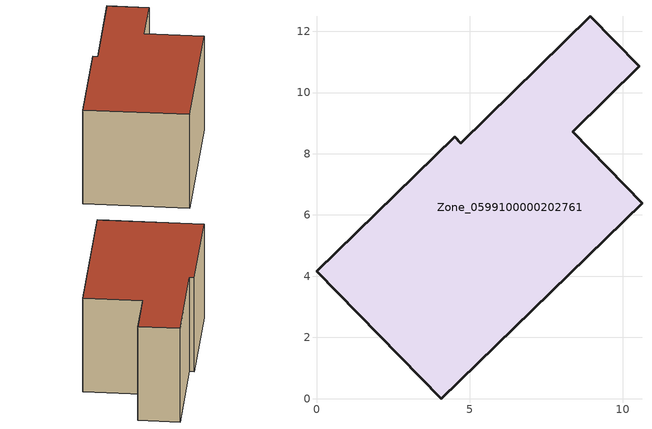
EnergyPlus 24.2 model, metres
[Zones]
Zone_0599100000202761
 floor ground (C_G): 0,4.16 4.52,8.55 4.71,8.35 8.95,12.49 10.54,10.85 8.37,8.72 10.64,6.39 4.08,0 z0
 wall outside (C_F): 4.52,8.55 0,4.16 4.08,0 10.64,6.39 8.37,8.72 10.54,10.85 8.95,12.49 4.71,8.35 4.52,8.55 z0:5.71
 roof outside (C_R): 8.95,12.49 4.71,8.35 4.52,8.55 0,4.16 4.08,0 10.64,6.39 8.37,8.72 10.54,10.85 z5.71
[BUILDING]
Pand.0599100000202761: North Axis=0; Terrain=City; Loads Convergence Tolerance Value=0.04; Temperature Convergence Tolerance Value=0.4; Solar Distribution=FullExterior; Maximum Number of Warmup Days=25; Minimum Number of Warmup Days=1
[Site:Location]
Rotterdam.The.Hague.AP_ZH_NLD Design_Conditions: Latitude=51.96; Longitude=4.45; Time Zone=1; Elevation=-4.5
[SITE:GROUNDTEMPERATURE:BUILDINGSURFACE]
18, 18, 18, 18, 18, 18, 18, 18, 18, 18, 18, 18
[MATERIAL] Thermal Absorptance=0.9; Solar Absorptance=0.7; Visible Absorptance=0.7
Name | Roughness | Thickness | Conductivity | Density | Specific Heat
G.TC.1975-1991 | MediumSmooth | 0.15 | 0.288461 | 540 | 1210
F.TC.1975-1991 | Rough | 0.3 | 0.230769 | 1920 | 840
R.TC.1975-1991 | MediumRough | 0.2 | 0.153846 | 1500 | 1000
[CONSTRUCTION]
C_G: G.TC.1975-1991
C_F: F.TC.1975-1991
C_R: R.TC.1975-1991
[ZONE]
Zone_0599100000202761: Type=1; Multiplier=1; Ceiling Height=Autocalculate; Volume=Autocalculate; Floor Area=autocalculate; Part of Total Floor Area=Yes
[ZONEINFILTRATION:DESIGNFLOWRATE]
Infil_Zone_0599100000202761: Zone or ZoneList or Space or SpaceList=Zone_0599100000202761; Schedule=AlwaysOn; Design Flow Rate Calculation Method=Flow/Area; Flow Rate per Floor Area=0.003; Constant Term Coefficient=1; Temperature Term Coefficient=0; Velocity Term Coefficient=0; Velocity Squared Term Coefficient=0
[HVACTEMPLATE:ZONE:IDEALLOADSAIRSYSTEM]
Zone_0599100000202761: Maximum Heating Supply Air Temperature=50; Minimum Cooling Supply Air Temperature=13; Maximum Heating Supply Air Humidity Ratio=0.0156; Minimum Cooling Supply Air Humidity Ratio=0.0077; Heating Limit=NoLimit; Cooling Limit=NoLimit; Dehumidification Control Type=ConstantSensibleHeatRatio; Cooling Sensible Heat Ratio=0.7; Dehumidification Setpoint=60; Humidification Control Type=None; Humidification Setpoint=30; Outdoor Air Method=None; Outdoor Air Flow Rate per Person=0.00944; Outdoor Air Flow Rate per Zone Floor Area=0; Outdoor Air Flow Rate per Zone=0; Demand Controlled Ventilation Type=None; Outdoor Air Economizer Type=NoEconomizer; Heat Recovery Type=None; Sensible Heat Recovery Effectiveness=0.7; Latent Heat Recovery Effectiveness=0.65
[ZONECONTROL:THERMOSTAT]
ThermostatControl_Zone_0599100000202761: Zone or ZoneList=Zone_0599100000202761; Control Type Schedule=DualSetpointControlType; Control 1=Thermostat_Zone_0599100000202761; Temperature Difference Between Cutout And Setpoint=0
[THERMOSTATSETPOINT:DUALSETPOINT]
Thermostat_Zone_0599100000202761: Heating Setpoint Temperature Schedule=HeatingSetpoint_Zone_0599100000202761; Cooling Setpoint Temperature Schedule=CoolingSetpoint_Zone_0599100000202761
[SCHEDULE:COMPACT]
HeatingSetpoint_Zone_0599100000202761: Through: 12/31, For: AllDays, Until: 24:00, 21
CoolingSetpoint_Zone_0599100000202761: Through: 12/31, For: AllDays, Until: 24:00, 24
DualSetpointControlType: Through: 12/31, For: AllDays, Until: 24:00, 4
AlwaysOn: Through: 12/31, For: AllDays, Until: 24:00, 1
